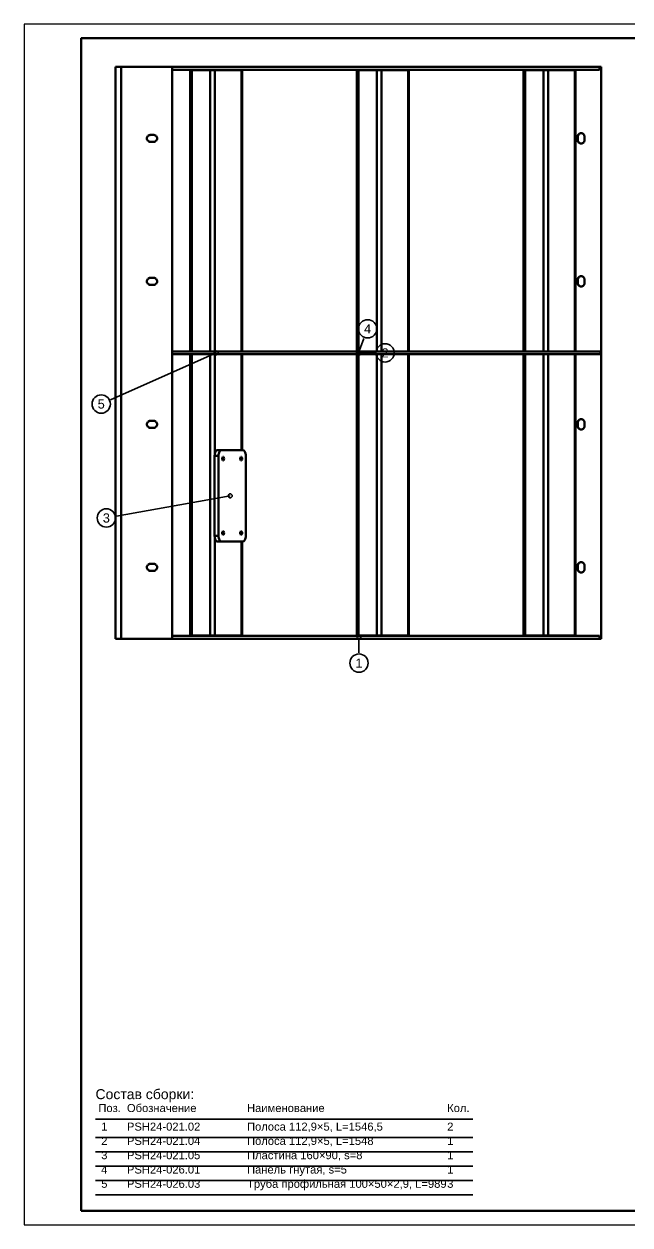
# Model space of a CAD drawing. Header units: millimetres. Extents: x 0 to 594, y 0 to 420.
# Drawn here: x 0 to 211.9, y 0 to 420 of the extents above; entities that cross this region are included whole.
import ezdxf
from ezdxf.enums import TextEntityAlignment as Align

# ---------------------------------------------------------------- set-up
doc = ezdxf.new("R2010")
doc.units = ezdxf.units.MM
doc.styles.add('GOST', font='Arial')

msp = doc.modelspace()

# ---------------------------------------------------------------- linework, layer by layer
at = {"color": 1, "lineweight": 70}
for p, q in [((32.01, 405), (32, 405)), ((32, 405), (32, 405)), ((32, 405), (32, 405)), ((32, 405), (32, 405)), ((32, 405), (32, 405)), ((32, 405), (32, 405)), ((32, 405), (32, 405)), ((32, 405), (32, 405)), ((32, 405), (32, 405)), ((32, 405), (32, 405)), ((32, 405), (32, 405)), ((32, 405), (32, 405)), ((32, 405), (32, 405)), ((32, 405), (32, 405)), ((32, 405), (32, 405)), ((32, 205), (32, 405)), ((32, 405), (32, 205)), ((32.05, 405), (32.01, 405)), ((32.11, 405), (32.05, 405)), ((32.19, 405), (32.11, 405)), ((32.3, 405), (32.19, 405)), ((32.43, 405), (32.3, 405)), ((32.57, 405), (32.43, 405)), ((32.74, 405), (32.57, 405)), ((32.92, 405), (32.74, 405)), ((33.11, 405), (32.92, 405)), ((33.31, 405), (33.11, 405)), ((33.53, 405), (33.31, 405)), ((33.74, 405), (33.53, 405)), ((33.97, 405), (33.74, 405)), ((51.76, 405), (33.97, 405)), ((33.97, 405), (33.97, 205)), ((51.76, 405), (51.78, 405)), ((51.76, 205), (51.76, 405)), ((51.78, 405), (51.78, 205)), ((51.78, 405), (201.28, 405)), ((51.78, 404), (201.28, 404)), ((58.12, 403.9), (58.11, 403.9)), ((58.11, 403.9), (58.11, 403.9)), ((58.11, 403.9), (58.11, 305.5)), ((58.14, 403.9), (58.12, 403.9)), ((58.16, 403.9), (58.14, 403.9)), ((58.19, 403.9), (58.16, 403.9)), ((58.22, 403.9), (58.19, 403.9)), ((58.26, 403.9), (58.22, 403.9)), ((58.31, 403.9), (58.26, 403.9)), ((58.36, 403.9), (58.31, 403.9)), ((58.41, 403.9), (58.36, 403.9)), ((58.47, 403.9), (58.41, 403.9)), ((58.53, 403.9), (58.47, 403.9)), ((58.6, 403.9), (58.53, 403.9)), ((58.67, 403.9), (58.6, 403.9)), ((65.12, 403.9), (58.67, 403.9)), ((58.67, 403.9), (58.67, 305.5)), ((65.24, 403.9), (65.12, 403.9)), ((65.12, 403.9), (65.12, 305.5)), ((65.36, 403.9), (65.24, 403.9)), ((65.49, 403.9), (65.36, 403.9)), ((65.62, 403.9), (65.49, 403.9)), ((65.76, 403.9), (65.62, 403.9)), ((65.89, 403.9), (65.76, 403.9)), ((66.03, 403.9), (65.89, 403.9)), ((66.15, 403.9), (66.03, 403.9)), ((66.28, 403.9), (66.15, 403.9)), ((66.4, 403.9), (66.28, 403.9)), ((66.51, 403.9), (66.4, 403.9)), ((66.61, 403.9), (66.51, 403.9)), ((66.7, 403.9), (66.61, 403.9)), ((66.77, 403.9), (66.7, 403.9)), ((76.1, 403.9), (66.77, 403.9)), ((66.77, 403.9), (66.77, 305.5)), ((76.12, 403.9), (76.1, 403.9)), ((76.1, 403.9), (76.1, 305.5)), ((76.15, 403.9), (76.12, 403.9)), ((76.17, 403.9), (76.15, 403.9)), ((76.19, 403.9), (76.17, 403.9)), ((76.21, 403.9), (76.19, 403.9)), ((76.22, 403.9), (76.21, 403.9)), ((76.24, 403.9), (76.22, 403.9)), ((76.25, 403.9), (76.24, 403.9)), ((76.26, 403.9), (76.25, 403.9)), ((76.27, 403.9), (76.26, 403.9)), ((76.28, 403.9), (76.27, 403.9)), ((76.27, 403.9), (76.27, 403.9)), ((76.28, 403.9), (76.28, 403.9)), ((76.28, 403.9), (76.28, 403.9)), ((76.28, 403.9), (76.28, 305.5)), ((116.41, 403.9), (116.4, 403.9)), ((116.4, 403.9), (116.4, 305.5)), ((116.43, 403.9), (116.41, 403.9)), ((116.41, 403.9), (116.41, 403.9)), ((116.45, 403.9), (116.43, 403.9)), ((116.48, 403.9), (116.45, 403.9)), ((116.51, 403.9), (116.48, 403.9)), ((116.55, 403.9), (116.51, 403.9)), ((116.6, 403.9), (116.55, 403.9)), ((116.65, 403.9), (116.6, 403.9)), ((116.7, 403.9), (116.65, 403.9)), ((116.76, 403.9), (116.7, 403.9)), ((116.83, 403.9), (116.76, 403.9)), ((116.89, 403.9), (116.83, 403.9)), ((116.97, 403.9), (116.89, 403.9)), ((123.41, 403.9), (116.97, 403.9)), ((116.97, 403.9), (116.97, 305.5)), ((123.53, 403.9), (123.41, 403.9)), ((123.41, 403.9), (123.41, 305.5)), ((123.65, 403.9), (123.53, 403.9)), ((123.78, 403.9), (123.65, 403.9)), ((123.92, 403.9), (123.78, 403.9)), ((124.05, 403.9), (123.92, 403.9)), ((124.18, 403.9), (124.05, 403.9)), ((124.32, 403.9), (124.18, 403.9)), ((124.45, 403.9), (124.32, 403.9)), ((124.57, 403.9), (124.45, 403.9)), ((124.69, 403.9), (124.57, 403.9)), ((124.8, 403.9), (124.69, 403.9)), ((124.9, 403.9), (124.8, 403.9)), ((124.99, 403.9), (124.9, 403.9)), ((125.06, 403.9), (124.99, 403.9)), ((134.39, 403.9), (125.06, 403.9)), ((125.06, 403.9), (125.06, 305.5)), ((134.42, 403.9), (134.39, 403.9)), ((134.39, 403.9), (134.39, 305.5)), ((134.44, 403.9), (134.42, 403.9)), ((134.46, 403.9), (134.44, 403.9)), ((134.48, 403.9), (134.46, 403.9)), ((134.5, 403.9), (134.48, 403.9)), ((134.51, 403.9), (134.5, 403.9)), ((134.53, 403.9), (134.51, 403.9)), ((134.54, 403.9), (134.53, 403.9)), ((134.55, 403.9), (134.54, 403.9)), ((134.56, 403.9), (134.55, 403.9)), ((134.57, 403.9), (134.56, 403.9)), ((134.57, 403.9), (134.57, 403.9)), ((134.57, 403.9), (134.57, 403.9)), ((134.57, 403.9), (134.57, 403.9)), ((134.57, 403.9), (134.57, 305.5)), ((174.7, 403.9), (174.69, 403.9)), ((174.69, 403.9), (174.69, 305.5)), ((174.71, 403.9), (174.7, 403.9)), ((174.72, 403.9), (174.71, 403.9)), ((174.74, 403.9), (174.72, 403.9)), ((174.77, 403.9), (174.74, 403.9)), ((174.81, 403.9), (174.77, 403.9)), ((174.84, 403.9), (174.81, 403.9)), ((174.89, 403.9), (174.84, 403.9)), ((174.94, 403.9), (174.89, 403.9)), ((174.99, 403.9), (174.94, 403.9)), ((175.05, 403.9), (174.99, 403.9)), ((175.12, 403.9), (175.05, 403.9)), ((175.19, 403.9), (175.12, 403.9)), ((175.26, 403.9), (175.19, 403.9)), ((181.7, 403.9), (175.26, 403.9)), ((175.26, 403.9), (175.26, 305.5)), ((181.82, 403.9), (181.7, 403.9)), ((181.7, 403.9), (181.7, 305.5)), ((181.95, 403.9), (181.82, 403.9)), ((182.08, 403.9), (181.95, 403.9)), ((182.21, 403.9), (182.08, 403.9)), ((182.34, 403.9), (182.21, 403.9)), ((182.48, 403.9), (182.34, 403.9)), ((182.61, 403.9), (182.48, 403.9)), ((182.74, 403.9), (182.61, 403.9)), ((182.86, 403.9), (182.74, 403.9)), ((182.98, 403.9), (182.86, 403.9)), ((183.09, 403.9), (182.98, 403.9)), ((183.19, 403.9), (183.09, 403.9)), ((183.28, 403.9), (183.19, 403.9)), ((183.36, 403.9), (183.28, 403.9)), ((192.68, 403.9), (183.36, 403.9)), ((183.36, 403.9), (183.36, 305.5)), ((184.16, 403.9), (184.16, 404)), ((185.02, 403.9), (185.02, 404)), ((192.71, 403.9), (192.68, 403.9)), ((192.68, 403.9), (192.68, 305.5)), ((192.73, 403.9), (192.71, 403.9)), ((192.75, 403.9), (192.73, 403.9)), ((192.77, 403.9), (192.75, 403.9)), ((192.79, 403.9), (192.77, 403.9)), ((192.81, 403.9), (192.79, 403.9)), ((192.82, 403.9), (192.81, 403.9)), ((192.83, 403.9), (192.82, 403.9)), ((192.84, 403.9), (192.83, 403.9)), ((192.85, 403.9), (192.84, 403.9)), ((192.86, 403.9), (192.85, 403.9)), ((192.87, 403.9), (192.86, 403.9)), ((192.86, 403.9), (192.86, 403.9)), ((192.86, 403.9), (192.86, 403.9)), ((192.87, 403.9), (192.87, 305.5)), ((201.85, 405), (201.28, 405)), ((201.28, 404), (201.28, 405)), ((201.85, 205), (201.85, 405)), ((201.87, 405), (201.85, 405)), ((201.87, 205), (201.87, 405)), ((42.99, 380.23), (42.96, 380)), ((42.96, 380), (42.99, 379.77)), ((42.98, 380), (43, 380.23)), ((43, 379.77), (42.98, 380)), ((43.06, 380.46), (42.99, 380.23)), ((42.99, 379.77), (43.06, 379.54)), ((43, 380.23), (43.07, 380.46)), ((43.07, 379.54), (43, 379.77)), ((43.17, 380.67), (43.06, 380.46)), ((43.06, 379.54), (43.17, 379.33)), ((43.07, 380.46), (43.18, 380.67)), ((43.18, 379.33), (43.07, 379.54)), ((43.32, 380.85), (43.17, 380.67)), ((43.17, 379.33), (43.32, 379.15)), ((43.18, 380.67), (43.33, 380.85)), ((43.33, 379.15), (43.18, 379.33)), ((43.5, 381), (43.32, 380.85)), ((43.32, 379.15), (43.5, 379)), ((43.33, 380.85), (43.51, 381)), ((43.51, 379), (43.33, 379.15)), ((43.7, 381.11), (43.5, 381)), ((43.5, 379), (43.7, 378.89)), ((43.51, 381), (43.72, 381.11)), ((43.72, 378.89), (43.51, 379)), ((43.93, 381.18), (43.7, 381.11)), ((43.7, 378.89), (43.93, 378.82)), ((43.72, 381.11), (43.95, 381.18)), ((43.95, 378.82), (43.72, 378.89)), ((44.16, 381.2), (43.93, 381.18)), ((43.93, 378.82), (44.16, 378.8)), ((43.95, 381.18), (44.18, 381.2)), ((44.18, 378.8), (43.95, 378.82)), ((45.36, 381.2), (44.16, 381.2)), ((44.16, 378.8), (45.36, 378.8)), ((45.6, 381.18), (45.36, 381.2)), ((45.36, 378.8), (45.6, 378.82)), ((45.82, 381.11), (45.6, 381.18)), ((45.6, 378.82), (45.82, 378.89)), ((46.03, 381), (45.82, 381.11)), ((45.82, 378.89), (46.03, 379)), ((46.21, 380.85), (46.03, 381)), ((46.03, 379), (46.21, 379.15)), ((46.36, 380.67), (46.21, 380.85)), ((46.21, 379.15), (46.36, 379.33)), ((46.47, 380.46), (46.36, 380.67)), ((46.36, 379.33), (46.47, 379.54)), ((46.54, 380.23), (46.47, 380.46)), ((46.47, 379.54), (46.54, 379.77)), ((46.56, 380), (46.54, 380.23)), ((46.54, 379.77), (46.56, 380)), ((193.68, 380.83), (193.66, 380.6)), ((193.66, 380.6), (193.66, 379.4)), ((193.67, 380.6), (193.66, 380.6)), ((193.66, 379.4), (193.68, 379.17)), ((193.67, 379.4), (193.66, 379.4)), ((193.67, 380.6), (193.7, 380.83)), ((193.67, 379.4), (193.67, 380.6)), ((193.7, 379.17), (193.67, 379.4)), ((193.75, 381.06), (193.68, 380.83)), ((193.68, 379.17), (193.75, 378.94)), ((193.7, 380.83), (193.76, 381.06)), ((193.76, 378.94), (193.7, 379.17)), ((193.86, 381.27), (193.75, 381.06)), ((193.75, 378.94), (193.86, 378.73)), ((193.76, 381.06), (193.87, 381.26)), ((193.87, 378.74), (193.76, 378.94)), ((194.01, 381.45), (193.86, 381.27)), ((193.86, 378.73), (194.01, 378.55)), ((193.87, 381.26), (194.02, 381.45)), ((194.02, 378.55), (193.87, 378.74)), ((194.19, 381.6), (194.01, 381.45)), ((194.01, 378.55), (194.19, 378.4)), ((194.02, 381.45), (194.2, 381.59)), ((194.2, 378.41), (194.02, 378.55)), ((194.4, 381.71), (194.19, 381.6)), ((194.19, 378.4), (194.4, 378.29)), ((194.2, 381.59), (194.41, 381.71)), ((194.41, 378.29), (194.2, 378.41)), ((194.62, 381.78), (194.4, 381.71)), ((194.4, 378.29), (194.62, 378.22)), ((194.41, 381.71), (194.63, 381.78)), ((194.63, 378.22), (194.41, 378.29)), ((194.86, 381.8), (194.62, 381.78)), ((194.62, 378.22), (194.86, 378.2)), ((194.63, 381.78), (194.86, 381.8)), ((194.86, 378.2), (194.63, 378.22)), ((195.09, 381.78), (194.86, 381.8)), ((194.86, 378.2), (195.09, 378.22)), ((195.31, 381.71), (195.09, 381.78)), ((195.09, 378.22), (195.31, 378.29)), ((195.52, 381.6), (195.31, 381.71)), ((195.31, 378.29), (195.52, 378.4)), ((195.7, 381.45), (195.52, 381.6)), ((195.52, 378.4), (195.7, 378.55)), ((195.85, 381.27), (195.7, 381.45)), ((195.7, 378.55), (195.85, 378.73)), ((195.96, 381.06), (195.85, 381.27)), ((195.85, 378.73), (195.96, 378.94)), ((196.03, 380.83), (195.96, 381.06)), ((195.96, 378.94), (196.03, 379.17)), ((196.06, 380.6), (196.03, 380.83)), ((196.03, 379.17), (196.06, 379.4)), ((196.06, 379.4), (196.06, 380.6)), ((42.99, 330.23), (42.96, 330)), ((42.96, 330), (42.99, 329.77)), ((42.98, 330), (43, 330.23)), ((43, 329.77), (42.98, 330)), ((43.06, 330.46), (42.99, 330.23)), ((42.99, 329.77), (43.06, 329.54)), ((43, 330.23), (43.07, 330.46)), ((43.07, 329.54), (43, 329.77)), ((43.17, 330.67), (43.06, 330.46)), ((43.06, 329.54), (43.17, 329.33)), ((43.07, 330.46), (43.18, 330.67)), ((43.18, 329.33), (43.07, 329.54)), ((43.32, 330.85), (43.17, 330.67)), ((43.17, 329.33), (43.32, 329.15)), ((43.18, 330.67), (43.33, 330.85)), ((43.33, 329.15), (43.18, 329.33)), ((43.5, 331), (43.32, 330.85)), ((43.32, 329.15), (43.5, 329)), ((43.33, 330.85), (43.51, 331)), ((43.51, 329), (43.33, 329.15)), ((43.7, 331.11), (43.5, 331)), ((43.5, 329), (43.7, 328.89)), ((43.51, 331), (43.72, 331.11)), ((43.72, 328.89), (43.51, 329)), ((43.93, 331.18), (43.7, 331.11)), ((43.7, 328.89), (43.93, 328.82)), ((43.72, 331.11), (43.95, 331.18)), ((43.95, 328.82), (43.72, 328.89)), ((44.16, 331.2), (43.93, 331.18)), ((43.93, 328.82), (44.16, 328.8)), ((43.95, 331.18), (44.18, 331.2)), ((44.18, 328.8), (43.95, 328.82)), ((45.36, 331.2), (44.16, 331.2)), ((44.16, 328.8), (45.36, 328.8)), ((45.6, 331.18), (45.36, 331.2)), ((45.36, 328.8), (45.6, 328.82)), ((45.82, 331.11), (45.6, 331.18)), ((45.6, 328.82), (45.82, 328.89)), ((46.03, 331), (45.82, 331.11)), ((45.82, 328.89), (46.03, 329)), ((46.21, 330.85), (46.03, 331)), ((46.03, 329), (46.21, 329.15)), ((46.36, 330.67), (46.21, 330.85)), ((46.21, 329.15), (46.36, 329.33)), ((46.47, 330.46), (46.36, 330.67)), ((46.36, 329.33), (46.47, 329.54)), ((46.54, 330.23), (46.47, 330.46)), ((46.47, 329.54), (46.54, 329.77)), ((46.56, 330), (46.54, 330.23)), ((46.54, 329.77), (46.56, 330)), ((193.68, 330.83), (193.66, 330.6)), ((193.66, 330.6), (193.66, 329.4)), ((193.67, 330.6), (193.66, 330.6)), ((193.66, 329.4), (193.68, 329.17)), ((193.67, 329.4), (193.66, 329.4)), ((193.67, 330.6), (193.7, 330.83)), ((193.67, 329.4), (193.67, 330.6)), ((193.7, 329.17), (193.67, 329.4)), ((193.75, 331.06), (193.68, 330.83)), ((193.68, 329.17), (193.75, 328.94)), ((193.7, 330.83), (193.76, 331.06)), ((193.76, 328.94), (193.7, 329.17)), ((193.86, 331.27), (193.75, 331.06)), ((193.75, 328.94), (193.86, 328.73)), ((193.76, 331.06), (193.87, 331.26)), ((193.87, 328.74), (193.76, 328.94)), ((194.01, 331.45), (193.86, 331.27)), ((193.86, 328.73), (194.01, 328.55)), ((193.87, 331.26), (194.02, 331.45)), ((194.02, 328.55), (193.87, 328.74)), ((194.19, 331.6), (194.01, 331.45)), ((194.01, 328.55), (194.19, 328.4)), ((194.02, 331.45), (194.2, 331.59)), ((194.2, 328.41), (194.02, 328.55)), ((194.4, 331.71), (194.19, 331.6)), ((194.19, 328.4), (194.4, 328.29)), ((194.2, 331.59), (194.41, 331.71)), ((194.41, 328.29), (194.2, 328.41)), ((194.62, 331.78), (194.4, 331.71)), ((194.4, 328.29), (194.62, 328.22)), ((194.41, 331.71), (194.63, 331.78)), ((194.63, 328.22), (194.41, 328.29)), ((194.86, 331.8), (194.62, 331.78)), ((194.62, 328.22), (194.86, 328.2)), ((194.63, 331.78), (194.86, 331.8)), ((194.86, 328.2), (194.63, 328.22)), ((195.09, 331.78), (194.86, 331.8)), ((194.86, 328.2), (195.09, 328.22)), ((195.31, 331.71), (195.09, 331.78)), ((195.09, 328.22), (195.31, 328.29)), ((195.52, 331.6), (195.31, 331.71)), ((195.31, 328.29), (195.52, 328.4)), ((195.7, 331.45), (195.52, 331.6)), ((195.52, 328.4), (195.7, 328.55)), ((195.85, 331.27), (195.7, 331.45)), ((195.7, 328.55), (195.85, 328.73)), ((195.96, 331.06), (195.85, 331.27)), ((195.85, 328.73), (195.96, 328.94)), ((196.03, 330.83), (195.96, 331.06)), ((195.96, 328.94), (196.03, 329.17)), ((196.06, 330.6), (196.03, 330.83)), ((196.03, 329.17), (196.06, 329.4)), ((196.06, 329.4), (196.06, 330.6)), ((51.78, 305.5), (201.6, 305.5)), ((51.78, 304.5), (201.6, 304.5)), ((58.11, 304.5), (58.11, 206.1)), ((58.67, 304.5), (58.67, 206.1)), ((65.12, 304.5), (65.12, 206.1)), ((66.77, 304.5), (66.77, 269.87)), ((76.1, 304.5), (76.1, 271)), ((76.28, 304.5), (76.28, 271)), ((116.4, 304.5), (116.4, 206.1)), ((116.97, 304.5), (116.97, 206.1)), ((123.41, 304.5), (123.41, 206.1)), ((125.06, 304.5), (125.06, 206.1)), ((134.39, 304.5), (134.39, 206.1)), ((134.57, 304.5), (134.57, 206.1)), ((174.69, 304.5), (174.69, 206.1)), ((175.26, 304.5), (175.26, 206.1)), ((181.7, 304.5), (181.7, 206.1)), ((183.36, 304.5), (183.36, 206.1)), ((192.68, 304.5), (192.68, 206.1)), ((192.87, 304.5), (192.87, 206.1)), ((201.6, 304.5), (201.6, 305.5)), ((194.01, 281.45), (193.86, 281.27)), ((193.87, 281.26), (194.02, 281.45)), ((194.19, 281.6), (194.01, 281.45)), ((194.02, 281.45), (194.2, 281.59)), ((194.4, 281.71), (194.19, 281.6)), ((194.2, 281.59), (194.41, 281.71)), ((194.62, 281.78), (194.4, 281.71)), ((194.41, 281.71), (194.63, 281.78)), ((194.86, 281.8), (194.62, 281.78)), ((194.63, 281.78), (194.86, 281.8)), ((195.09, 281.78), (194.86, 281.8)), ((195.31, 281.71), (195.09, 281.78)), ((195.52, 281.6), (195.31, 281.71)), ((195.7, 281.45), (195.52, 281.6)), ((195.85, 281.27), (195.7, 281.45)), ((42.99, 280.23), (42.96, 280)), ((42.96, 280), (42.99, 279.77)), ((42.98, 280), (43, 280.23)), ((43, 279.77), (42.98, 280)), ((43.06, 280.46), (42.99, 280.23)), ((42.99, 279.77), (43.06, 279.54)), ((43, 280.23), (43.07, 280.46)), ((43.07, 279.54), (43, 279.77)), ((43.17, 280.67), (43.06, 280.46)), ((43.06, 279.54), (43.17, 279.33)), ((43.07, 280.46), (43.18, 280.67)), ((43.18, 279.33), (43.07, 279.54)), ((43.32, 280.85), (43.17, 280.67)), ((43.17, 279.33), (43.32, 279.15)), ((43.18, 280.67), (43.33, 280.85)), ((43.33, 279.15), (43.18, 279.33)), ((43.5, 281), (43.32, 280.85)), ((43.32, 279.15), (43.5, 279)), ((43.33, 280.85), (43.51, 281)), ((43.51, 279), (43.33, 279.15)), ((43.7, 281.11), (43.5, 281)), ((43.5, 279), (43.7, 278.89)), ((43.51, 281), (43.72, 281.11)), ((43.72, 278.89), (43.51, 279)), ((43.93, 281.18), (43.7, 281.11)), ((43.7, 278.89), (43.93, 278.82)), ((43.72, 281.11), (43.95, 281.18)), ((43.95, 278.82), (43.72, 278.89)), ((44.16, 281.2), (43.93, 281.18)), ((43.93, 278.82), (44.16, 278.8)), ((43.95, 281.18), (44.18, 281.2)), ((44.18, 278.8), (43.95, 278.82)), ((45.36, 281.2), (44.16, 281.2)), ((44.16, 278.8), (45.36, 278.8)), ((45.6, 281.18), (45.36, 281.2)), ((45.36, 278.8), (45.6, 278.82)), ((45.82, 281.11), (45.6, 281.18)), ((45.6, 278.82), (45.82, 278.89)), ((46.03, 281), (45.82, 281.11)), ((45.82, 278.89), (46.03, 279)), ((46.21, 280.85), (46.03, 281)), ((46.03, 279), (46.21, 279.15)), ((46.36, 280.67), (46.21, 280.85)), ((46.21, 279.15), (46.36, 279.33)), ((46.47, 280.46), (46.36, 280.67)), ((46.36, 279.33), (46.47, 279.54)), ((46.54, 280.23), (46.47, 280.46)), ((46.47, 279.54), (46.54, 279.77)), ((46.56, 280), (46.54, 280.23)), ((46.54, 279.77), (46.56, 280)), ((193.68, 280.83), (193.66, 280.6)), ((193.66, 280.6), (193.66, 279.4)), ((193.67, 280.6), (193.66, 280.6)), ((193.66, 279.4), (193.68, 279.17)), ((193.67, 279.4), (193.66, 279.4)), ((193.67, 280.6), (193.7, 280.83)), ((193.67, 279.4), (193.67, 280.6)), ((193.7, 279.17), (193.67, 279.4)), ((193.75, 281.06), (193.68, 280.83)), ((193.68, 279.17), (193.75, 278.94)), ((193.7, 280.83), (193.76, 281.06)), ((193.76, 278.94), (193.7, 279.17)), ((193.86, 281.27), (193.75, 281.06)), ((193.75, 278.94), (193.86, 278.73)), ((193.76, 281.06), (193.87, 281.26)), ((193.87, 278.74), (193.76, 278.94)), ((193.86, 278.73), (194.01, 278.55)), ((194.02, 278.55), (193.87, 278.74)), ((194.01, 278.55), (194.19, 278.4)), ((194.2, 278.41), (194.02, 278.55)), ((194.19, 278.4), (194.4, 278.29)), ((194.41, 278.29), (194.2, 278.41)), ((194.4, 278.29), (194.62, 278.22)), ((194.63, 278.22), (194.41, 278.29)), ((194.62, 278.22), (194.86, 278.2)), ((194.86, 278.2), (194.63, 278.22)), ((194.86, 278.2), (195.09, 278.22)), ((195.09, 278.22), (195.31, 278.29)), ((195.31, 278.29), (195.52, 278.4)), ((195.52, 278.4), (195.7, 278.55)), ((195.7, 278.55), (195.85, 278.73)), ((195.96, 281.06), (195.85, 281.27)), ((195.85, 278.73), (195.96, 278.94)), ((196.03, 280.83), (195.96, 281.06)), ((195.96, 278.94), (196.03, 279.17)), ((196.06, 280.6), (196.03, 280.83)), ((196.03, 279.17), (196.06, 279.4)), ((196.06, 279.4), (196.06, 280.6)), ((66.67, 269), (66.69, 269.39)), ((66.67, 241), (66.67, 269)), ((68.02, 269), (66.67, 269)), ((66.69, 269.39), (66.75, 269.77)), ((66.75, 269.77), (66.85, 270.11)), ((66.85, 270.11), (66.98, 270.41)), ((66.98, 270.41), (67.14, 270.66)), ((67.14, 270.66), (67.32, 270.85)), ((67.32, 270.85), (67.52, 270.96)), ((67.52, 270.96), (67.73, 271)), ((67.73, 271), (69.08, 271)), ((68.04, 269.39), (68.02, 269)), ((68.02, 269), (68.02, 241)), ((68.1, 269.77), (68.04, 269.39)), ((68.2, 270.11), (68.1, 269.77)), ((68.33, 270.41), (68.2, 270.11)), ((68.49, 270.66), (68.33, 270.41)), ((68.68, 270.85), (68.49, 270.66)), ((68.88, 270.96), (68.68, 270.85)), ((69.08, 271), (68.88, 270.96)), ((76.5, 271), (69.08, 271)), ((76.71, 270.96), (76.5, 271)), ((76.91, 270.85), (76.71, 270.96)), ((77.09, 270.66), (76.91, 270.85)), ((77.25, 270.41), (77.09, 270.66)), ((77.38, 270.11), (77.25, 270.41)), ((77.48, 269.77), (77.38, 270.11)), ((77.54, 269.39), (77.48, 269.77)), ((77.56, 269), (77.54, 269.39)), ((77.56, 241), (77.56, 269)), ((69.3, 268.25), (69.27, 268)), ((69.27, 268), (69.3, 267.75)), ((69.37, 268.46), (69.3, 268.25)), ((69.3, 267.75), (69.37, 267.54)), ((69.48, 268.6), (69.37, 268.46)), ((69.37, 267.54), (69.48, 267.4)), ((69.61, 268.65), (69.48, 268.6)), ((69.48, 267.4), (69.61, 267.35)), ((69.75, 268.6), (69.61, 268.65)), ((69.61, 267.35), (69.75, 267.4)), ((69.86, 268.46), (69.75, 268.6)), ((69.75, 267.4), (69.86, 267.54)), ((69.93, 268.25), (69.86, 268.46)), ((69.86, 267.54), (69.93, 267.75)), ((69.96, 268), (69.93, 268.25)), ((69.93, 267.75), (69.96, 268)), ((75.65, 268.25), (75.63, 268)), ((75.63, 268), (75.65, 267.75)), ((75.73, 268.46), (75.65, 268.25)), ((75.65, 267.75), (75.73, 267.54)), ((75.84, 268.6), (75.73, 268.46)), ((75.73, 267.54), (75.84, 267.4)), ((75.97, 268.65), (75.84, 268.6)), ((75.84, 267.4), (75.97, 267.35)), ((76.1, 268.6), (75.97, 268.65)), ((75.97, 267.35), (76.1, 267.4)), ((76.22, 268.46), (76.1, 268.6)), ((76.1, 267.4), (76.22, 267.54)), ((76.29, 268.25), (76.22, 268.46)), ((76.22, 267.54), (76.29, 267.75)), ((76.32, 268), (76.29, 268.25)), ((76.29, 267.75), (76.32, 268)), ((66.69, 240.61), (66.67, 241)), ((66.67, 241), (68.02, 241)), ((66.75, 240.23), (66.69, 240.61)), ((66.85, 239.89), (66.75, 240.23)), ((66.77, 240.13), (66.77, 206.1)), ((66.98, 239.59), (66.85, 239.89)), ((67.14, 239.34), (66.98, 239.59)), ((68.02, 241), (68.04, 240.61)), ((68.04, 240.61), (68.1, 240.23)), ((68.1, 240.23), (68.2, 239.89)), ((68.2, 239.89), (68.33, 239.59)), ((68.33, 239.59), (68.49, 239.34)), ((69.3, 242.25), (69.27, 242)), ((69.27, 242), (69.3, 241.75)), ((69.37, 242.46), (69.3, 242.25)), ((69.3, 241.75), (69.37, 241.54)), ((69.48, 242.6), (69.37, 242.46)), ((69.37, 241.54), (69.48, 241.4)), ((69.61, 242.65), (69.48, 242.6)), ((69.48, 241.4), (69.61, 241.35)), ((69.75, 242.6), (69.61, 242.65)), ((69.61, 241.35), (69.75, 241.4)), ((69.86, 242.46), (69.75, 242.6)), ((69.75, 241.4), (69.86, 241.54)), ((69.93, 242.25), (69.86, 242.46)), ((69.86, 241.54), (69.93, 241.75)), ((69.96, 242), (69.93, 242.25)), ((69.93, 241.75), (69.96, 242)), ((75.65, 242.25), (75.63, 242)), ((75.63, 242), (75.65, 241.75)), ((75.73, 242.46), (75.65, 242.25)), ((75.65, 241.75), (75.73, 241.54)), ((75.84, 242.6), (75.73, 242.46)), ((75.73, 241.54), (75.84, 241.4)), ((75.97, 242.65), (75.84, 242.6)), ((75.84, 241.4), (75.97, 241.35)), ((76.1, 242.6), (75.97, 242.65)), ((75.97, 241.35), (76.1, 241.4)), ((76.22, 242.46), (76.1, 242.6)), ((76.1, 241.4), (76.22, 241.54)), ((76.29, 242.25), (76.22, 242.46)), ((76.22, 241.54), (76.29, 241.75)), ((76.32, 242), (76.29, 242.25)), ((76.29, 241.75), (76.32, 242)), ((77.09, 239.34), (77.25, 239.59)), ((77.25, 239.59), (77.38, 239.89)), ((77.38, 239.89), (77.48, 240.23)), ((77.48, 240.23), (77.54, 240.61)), ((77.54, 240.61), (77.56, 241)), ((67.32, 239.15), (67.14, 239.34)), ((67.52, 239.04), (67.32, 239.15)), ((67.73, 239), (67.52, 239.04)), ((69.08, 239), (67.73, 239)), ((68.49, 239.34), (68.68, 239.15)), ((68.68, 239.15), (68.88, 239.04)), ((68.88, 239.04), (69.08, 239)), ((69.08, 239), (76.5, 239)), ((76.1, 239), (76.1, 206.1)), ((76.28, 239), (76.28, 206.1)), ((76.5, 239), (76.71, 239.04)), ((76.71, 239.04), (76.91, 239.15)), ((76.91, 239.15), (77.09, 239.34)), ((43.7, 231.11), (43.5, 231)), ((43.51, 231), (43.72, 231.11)), ((43.93, 231.18), (43.7, 231.11)), ((43.72, 231.11), (43.95, 231.18)), ((44.16, 231.2), (43.93, 231.18)), ((43.95, 231.18), (44.18, 231.2)), ((45.36, 231.2), (44.16, 231.2)), ((45.6, 231.18), (45.36, 231.2)), ((45.82, 231.11), (45.6, 231.18)), ((46.03, 231), (45.82, 231.11)), ((193.75, 231.06), (193.68, 230.83)), ((193.7, 230.83), (193.76, 231.06)), ((193.86, 231.27), (193.75, 231.06)), ((193.76, 231.06), (193.87, 231.26)), ((194.01, 231.45), (193.86, 231.27)), ((193.87, 231.26), (194.02, 231.45)), ((194.19, 231.6), (194.01, 231.45)), ((194.02, 231.45), (194.2, 231.59)), ((194.4, 231.71), (194.19, 231.6)), ((194.2, 231.59), (194.41, 231.71)), ((194.62, 231.78), (194.4, 231.71)), ((194.41, 231.71), (194.63, 231.78)), ((194.86, 231.8), (194.62, 231.78)), ((194.63, 231.78), (194.86, 231.8)), ((195.09, 231.78), (194.86, 231.8)), ((195.31, 231.71), (195.09, 231.78)), ((195.52, 231.6), (195.31, 231.71)), ((195.7, 231.45), (195.52, 231.6)), ((195.85, 231.27), (195.7, 231.45)), ((195.96, 231.06), (195.85, 231.27)), ((196.03, 230.83), (195.96, 231.06)), ((42.99, 230.23), (42.96, 230)), ((42.96, 230), (42.99, 229.77)), ((42.98, 230), (43, 230.23)), ((43, 229.77), (42.98, 230)), ((43.06, 230.46), (42.99, 230.23)), ((42.99, 229.77), (43.06, 229.54)), ((43, 230.23), (43.07, 230.46)), ((43.07, 229.54), (43, 229.77)), ((43.17, 230.67), (43.06, 230.46)), ((43.06, 229.54), (43.17, 229.33)), ((43.07, 230.46), (43.18, 230.67)), ((43.18, 229.33), (43.07, 229.54)), ((43.32, 230.85), (43.17, 230.67)), ((43.17, 229.33), (43.32, 229.15)), ((43.18, 230.67), (43.33, 230.85)), ((43.33, 229.15), (43.18, 229.33)), ((43.5, 231), (43.32, 230.85)), ((43.32, 229.15), (43.5, 229)), ((43.33, 230.85), (43.51, 231)), ((43.51, 229), (43.33, 229.15)), ((43.5, 229), (43.7, 228.89)), ((43.72, 228.89), (43.51, 229)), ((43.7, 228.89), (43.93, 228.82)), ((43.95, 228.82), (43.72, 228.89)), ((43.93, 228.82), (44.16, 228.8)), ((44.18, 228.8), (43.95, 228.82)), ((44.16, 228.8), (45.36, 228.8)), ((45.36, 228.8), (45.6, 228.82)), ((45.6, 228.82), (45.82, 228.89)), ((45.82, 228.89), (46.03, 229)), ((46.21, 230.85), (46.03, 231)), ((46.03, 229), (46.21, 229.15)), ((46.36, 230.67), (46.21, 230.85)), ((46.21, 229.15), (46.36, 229.33)), ((46.47, 230.46), (46.36, 230.67)), ((46.36, 229.33), (46.47, 229.54)), ((46.54, 230.23), (46.47, 230.46)), ((46.47, 229.54), (46.54, 229.77)), ((46.56, 230), (46.54, 230.23)), ((46.54, 229.77), (46.56, 230)), ((193.68, 230.83), (193.66, 230.6)), ((193.66, 230.6), (193.66, 229.4)), ((193.67, 230.6), (193.66, 230.6)), ((193.66, 229.4), (193.68, 229.17)), ((193.67, 229.4), (193.66, 229.4)), ((193.67, 230.6), (193.7, 230.83)), ((193.67, 229.4), (193.67, 230.6)), ((193.7, 229.17), (193.67, 229.4)), ((193.68, 229.17), (193.75, 228.94)), ((193.76, 228.94), (193.7, 229.17)), ((193.75, 228.94), (193.86, 228.73)), ((193.87, 228.74), (193.76, 228.94)), ((193.86, 228.73), (194.01, 228.55)), ((194.02, 228.55), (193.87, 228.74)), ((194.01, 228.55), (194.19, 228.4)), ((194.2, 228.41), (194.02, 228.55)), ((194.19, 228.4), (194.4, 228.29)), ((194.41, 228.29), (194.2, 228.41)), ((194.4, 228.29), (194.62, 228.22)), ((194.63, 228.22), (194.41, 228.29)), ((194.62, 228.22), (194.86, 228.2)), ((194.86, 228.2), (194.63, 228.22)), ((194.86, 228.2), (195.09, 228.22)), ((195.09, 228.22), (195.31, 228.29)), ((195.31, 228.29), (195.52, 228.4)), ((195.52, 228.4), (195.7, 228.55)), ((195.7, 228.55), (195.85, 228.73)), ((195.85, 228.73), (195.96, 228.94)), ((195.96, 228.94), (196.03, 229.17)), ((196.06, 230.6), (196.03, 230.83)), ((196.03, 229.17), (196.06, 229.4)), ((196.06, 229.4), (196.06, 230.6)), ((51.78, 206), (201.28, 206)), ((58.11, 206.1), (58.11, 206.1)), ((58.11, 206.1), (58.12, 206.1)), ((58.12, 206.1), (58.14, 206.1)), ((58.14, 206.1), (58.16, 206.1)), ((58.16, 206.1), (58.19, 206.1)), ((58.19, 206.1), (58.22, 206.1)), ((58.22, 206.1), (58.26, 206.1)), ((58.26, 206.1), (58.31, 206.1)), ((58.31, 206.1), (58.36, 206.1)), ((58.36, 206.1), (58.41, 206.1)), ((58.41, 206.1), (58.47, 206.1)), ((58.47, 206.1), (58.53, 206.1)), ((58.53, 206.1), (58.6, 206.1)), ((58.6, 206.1), (58.67, 206.1)), ((58.67, 206.1), (65.12, 206.1)), ((65.12, 206.1), (65.24, 206.1)), ((65.24, 206.1), (65.36, 206.1)), ((65.36, 206.1), (65.49, 206.1)), ((65.49, 206.1), (65.62, 206.1)), ((65.62, 206.1), (65.76, 206.1)), ((65.76, 206.1), (65.89, 206.1)), ((65.89, 206.1), (66.03, 206.1)), ((66.03, 206.1), (66.15, 206.1)), ((66.15, 206.1), (66.28, 206.1)), ((66.28, 206.1), (66.4, 206.1)), ((66.4, 206.1), (66.51, 206.1)), ((66.51, 206.1), (66.61, 206.1)), ((66.61, 206.1), (66.7, 206.1)), ((66.7, 206.1), (66.77, 206.1)), ((66.77, 206.1), (76.1, 206.1)), ((76.1, 206.1), (76.12, 206.1)), ((76.12, 206.1), (76.15, 206.1)), ((76.15, 206.1), (76.17, 206.1)), ((76.17, 206.1), (76.19, 206.1)), ((76.19, 206.1), (76.21, 206.1)), ((76.21, 206.1), (76.22, 206.1)), ((76.22, 206.1), (76.24, 206.1)), ((76.24, 206.1), (76.25, 206.1)), ((76.25, 206.1), (76.26, 206.1)), ((76.26, 206.1), (76.27, 206.1)), ((76.27, 206.1), (76.27, 206.1)), ((76.27, 206.1), (76.28, 206.1)), ((76.28, 206.1), (76.28, 206.1)), ((76.28, 206.1), (76.28, 206.1)), ((116.4, 206.1), (116.41, 206.1)), ((116.41, 206.1), (116.41, 206.1)), ((116.41, 206.1), (116.43, 206.1)), ((116.43, 206.1), (116.45, 206.1)), ((116.45, 206.1), (116.48, 206.1)), ((116.48, 206.1), (116.51, 206.1)), ((116.51, 206.1), (116.55, 206.1)), ((116.55, 206.1), (116.6, 206.1)), ((116.6, 206.1), (116.65, 206.1)), ((116.65, 206.1), (116.7, 206.1)), ((116.7, 206.1), (116.76, 206.1)), ((116.76, 206.1), (116.83, 206.1)), ((116.83, 206.1), (116.89, 206.1)), ((116.89, 206.1), (116.97, 206.1)), ((116.97, 206.1), (123.41, 206.1)), ((123.41, 206.1), (123.53, 206.1)), ((123.53, 206.1), (123.65, 206.1)), ((123.65, 206.1), (123.78, 206.1)), ((123.78, 206.1), (123.92, 206.1)), ((123.92, 206.1), (124.05, 206.1)), ((124.05, 206.1), (124.18, 206.1)), ((124.18, 206.1), (124.32, 206.1)), ((124.32, 206.1), (124.45, 206.1)), ((124.45, 206.1), (124.57, 206.1)), ((124.57, 206.1), (124.69, 206.1)), ((124.69, 206.1), (124.8, 206.1)), ((124.8, 206.1), (124.9, 206.1)), ((124.9, 206.1), (124.99, 206.1)), ((124.99, 206.1), (125.06, 206.1)), ((125.06, 206.1), (134.39, 206.1)), ((134.39, 206.1), (134.42, 206.1)), ((134.42, 206.1), (134.44, 206.1)), ((134.44, 206.1), (134.46, 206.1)), ((134.46, 206.1), (134.48, 206.1)), ((134.48, 206.1), (134.5, 206.1)), ((134.5, 206.1), (134.51, 206.1)), ((134.51, 206.1), (134.53, 206.1)), ((134.53, 206.1), (134.54, 206.1)), ((134.54, 206.1), (134.55, 206.1)), ((134.55, 206.1), (134.56, 206.1)), ((134.56, 206.1), (134.57, 206.1)), ((134.57, 206.1), (134.57, 206.1)), ((134.57, 206.1), (134.57, 206.1)), ((134.57, 206.1), (134.57, 206.1)), ((174.69, 206.1), (174.7, 206.1)), ((174.7, 206.1), (174.71, 206.1)), ((174.71, 206.1), (174.72, 206.1)), ((174.72, 206.1), (174.74, 206.1)), ((174.74, 206.1), (174.77, 206.1)), ((174.77, 206.1), (174.81, 206.1)), ((174.81, 206.1), (174.84, 206.1)), ((174.84, 206.1), (174.89, 206.1)), ((174.89, 206.1), (174.94, 206.1)), ((174.94, 206.1), (174.99, 206.1)), ((174.99, 206.1), (175.05, 206.1)), ((175.05, 206.1), (175.12, 206.1)), ((175.12, 206.1), (175.19, 206.1)), ((175.19, 206.1), (175.26, 206.1)), ((175.26, 206.1), (181.7, 206.1)), ((181.7, 206.1), (181.82, 206.1)), ((181.82, 206.1), (181.95, 206.1)), ((181.95, 206.1), (182.08, 206.1)), ((182.08, 206.1), (182.21, 206.1)), ((182.21, 206.1), (182.34, 206.1)), ((182.34, 206.1), (182.48, 206.1)), ((182.48, 206.1), (182.61, 206.1)), ((182.61, 206.1), (182.74, 206.1)), ((182.74, 206.1), (182.86, 206.1)), ((182.86, 206.1), (182.98, 206.1)), ((182.98, 206.1), (183.09, 206.1)), ((183.09, 206.1), (183.19, 206.1)), ((183.19, 206.1), (183.28, 206.1)), ((183.28, 206.1), (183.36, 206.1)), ((183.36, 206.1), (192.68, 206.1)), ((184.16, 206), (184.16, 206.1)), ((185.02, 206), (185.02, 206.1)), ((192.68, 206.1), (192.71, 206.1)), ((192.71, 206.1), (192.73, 206.1)), ((192.73, 206.1), (192.75, 206.1)), ((192.75, 206.1), (192.77, 206.1)), ((192.77, 206.1), (192.79, 206.1)), ((192.79, 206.1), (192.81, 206.1)), ((192.81, 206.1), (192.82, 206.1)), ((192.82, 206.1), (192.83, 206.1)), ((192.83, 206.1), (192.84, 206.1)), ((192.84, 206.1), (192.85, 206.1)), ((192.85, 206.1), (192.86, 206.1)), ((192.86, 206.1), (192.86, 206.1)), ((192.86, 206.1), (192.86, 206.1)), ((192.86, 206.1), (192.87, 206.1)), ((201.28, 205), (201.28, 206)), ((32.01, 205), (32, 205)), ((32, 205), (32, 205)), ((32, 205), (32, 205)), ((32, 205), (32, 205)), ((32, 205), (32, 205)), ((32, 205), (32, 205)), ((32, 205), (32, 205)), ((32, 205), (32, 205)), ((32, 205), (32, 205)), ((32, 205), (32, 205)), ((32, 205), (32, 205)), ((32, 205), (32, 205)), ((32, 205), (32, 205)), ((32, 205), (32, 205)), ((32, 205), (32, 205)), ((32.05, 205), (32.01, 205)), ((32.11, 205), (32.05, 205)), ((32.19, 205), (32.11, 205)), ((32.3, 205), (32.19, 205)), ((32.43, 205), (32.3, 205)), ((32.57, 205), (32.43, 205)), ((32.74, 205), (32.57, 205)), ((32.92, 205), (32.74, 205)), ((33.11, 205), (32.92, 205)), ((33.31, 205), (33.11, 205)), ((33.53, 205), (33.31, 205)), ((33.74, 205), (33.53, 205)), ((33.97, 205), (33.74, 205)), ((51.76, 205), (33.97, 205)), ((51.76, 205), (51.78, 205)), ((51.78, 205), (201.28, 205)), ((201.28, 205), (201.85, 205)), ((201.87, 205), (201.85, 205))]:
    msp.add_line(p, q, dxfattribs=at)
at = {"color": 7, "lineweight": 35}
for p, q in [((118.87, 310.04), (116.94, 305)), ((30.29, 288.57), (67.2, 305)), ((122.7, 305), (117.3, 305)), ((32.34, 247.9), (72.11, 255)), ((117.15, 200.1), (117.14, 205.5))]:
    msp.add_line(p, q, dxfattribs=at)
at = {"color": 8, "lineweight": 35}
for p, q in [((25, 37), (157, 37)), ((25, 30.6), (157, 30.6)), ((25, 25.6), (157, 25.6)), ((25, 20.6), (157, 20.6)), ((25, 15.6), (157, 15.6)), ((25, 10.6), (157, 10.6))]:
    msp.add_line(p, q, dxfattribs=at)
at = {"color": 7, "lineweight": 25}
msp.add_lwpolyline([(0, 0), (594, 0), (594, 420), (0, 420)], close=True, dxfattribs=at)
at = {"color": 7, "lineweight": 70}
msp.add_lwpolyline([(20, 5), (589, 5), (589, 415), (20, 415)], close=True, dxfattribs=at)
at = {"color": 7, "lineweight": 35}
for centre, radius in [((120.16, 313.4), 3.2), ((126.3, 305), 3.2), ((67.2, 305), 0.7), ((116.94, 305), 0.7), ((117.3, 305), 0.7), ((27, 287.1), 3.2), ((72.11, 255), 0.7), ((28.8, 247.26), 3.2), ((117.14, 205.5), 0.7), ((117.16, 196.5), 3.2)]:
    msp.add_circle(centre, radius, dxfattribs=at)

# ---------------------------------------------------------------- texts
at = {"color": 7, "style": 'GOST'}
for s, p in [('4', (120.16, 313.4)), ('2', (126.3, 305)), ('5', (27, 287.1)), ('3', (28.8, 247.26)), ('1', (117.16, 196.5))]:
    msp.add_text(s, height=3.2, dxfattribs=at).set_placement(p, align=Align.MIDDLE)
at = {"color": 3, "style": 'GOST'}
for s, height, p in [('Состав сборки:', 3.5, (25, 44)), ('Поз.', 2.8, (26, 39.5)), ('Обозначение', 2.8, (36, 39.5)), ('Наименование', 2.8, (78, 39.5)), ('Кол.', 2.8, (148, 39.5)), ('1', 2.8, (27, 33)), ('PSH24-021.02', 2.8, (36, 33)), ('Полоса 112,9×5, L=1546,5', 2.8, (78, 33)), ('2', 2.8, (148, 33)), ('2', 2.8, (27, 28)), ('PSH24-021.04', 2.8, (36, 28)), ('Полоса 112,9×5, L=1548', 2.8, (78, 28)), ('1', 2.8, (148, 28)), ('3', 2.8, (27, 23)), ('PSH24-021.05', 2.8, (36, 23)), ('Пластина 160×90, s=8', 2.8, (78, 23)), ('1', 2.8, (148, 23)), ('4', 2.8, (27, 18)), ('PSH24-026.01', 2.8, (36, 18)), ('Панель гнутая, s=5', 2.8, (78, 18)), ('1', 2.8, (148, 18)), ('5', 2.8, (27, 13)), ('PSH24-026.03', 2.8, (36, 13)), ('Труба профильная 100×50×2,9, L=989', 2.8, (78, 13)), ('3', 2.8, (148, 13))]:
    msp.add_text(s, height=height, dxfattribs=at).set_placement(p)

doc.saveas('drawing.dxf')
